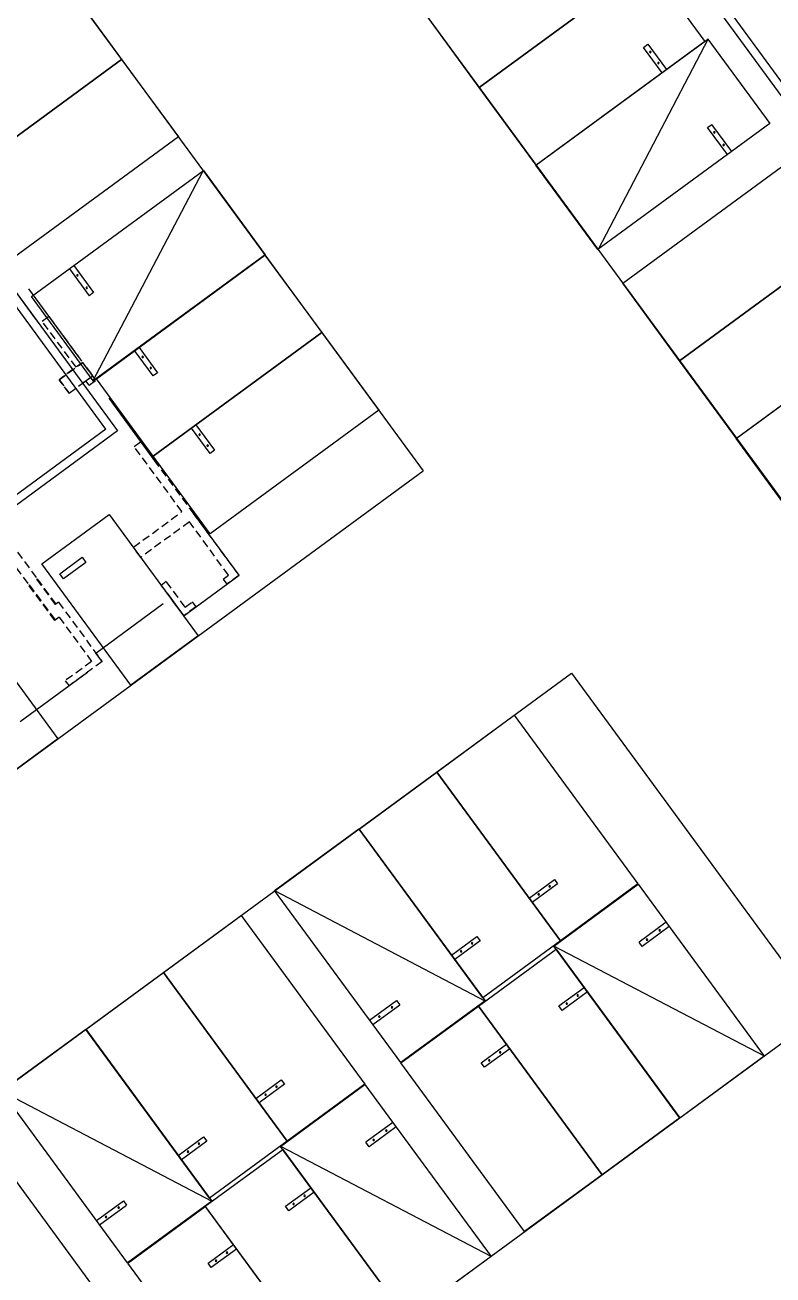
# Model space of a CAD drawing. Header units: millimetres. Extents: x 75184266 to 76346726, y -35077925 to -33679385.
# Drawn here: x 75345146 to 75363030, y -34543827 to -34513941 of the extents above; entities that cross this region are included whole.
import ezdxf

# ---------------------------------------------------------------- set-up
doc = ezdxf.new("R2010")
doc.units = ezdxf.units.MM
doc.header["$LTSCALE"] = 50
doc.header["$MEASUREMENT"] = 0
doc.linetypes.add('HIDDEN2', pattern=[0.1875, 0.125, -0.0625])
doc.linetypes.add('XR-지하3층$0$H', pattern=[1.3, 0.8, -0.5])
for name, color, linetype in [('XR-지하3층$0$A-주차', 9, 'CONTINUOUS'), ('XR-지하3층$0$일반주차', 8, 'CONTINUOUS'), ('XR-지하3층$0$확장형주차', 8, 'CONTINUOUS')]:
    doc.layers.add(name, color=color, linetype=linetype)
doc.layers.add('건축', color=8, linetype='CONTINUOUS', plot=False)
doc.layers.add('유도관제-주차면B2', color=7, linetype='CONTINUOUS', lineweight=100)

# ---------------------------------------------------------------- blocks, each defined once
blk = doc.blocks.new('XR-지하3층$0$일반형 주차')
at = {"layer": 'XR-지하3층$0$일반주차'}
for p, q in [((750, 3865), (0, 3865)), ((0, 3735), (750, 3735)), ((750, 3735), (750, 3865))]:
    blk.add_line(p, q, dxfattribs=at)
blk.add_lwpolyline([(2300, 5000), (0, 5000), (0, 0), (2300, 0)], close=True, dxfattribs=at)
for centre in [(238, 3800), (563, 3800)]:
    blk.add_circle(centre, 17.5, dxfattribs=at)
blk = doc.blocks.new('XR-지하3층$0$확장형 주차')
at = {"layer": 'XR-지하3층$0$확장형주차', "color": 7}
for p, q in [((0, 3965), (800, 3965)), ((800, 3835), (800, 3965)), ((0, 3835), (800, 3835))]:
    blk.add_line(p, q, dxfattribs=at)
blk.add_lwpolyline([(2500, 5100), (0, 0)], dxfattribs=at)
blk.add_lwpolyline([(2500, 5091), (0, 5091), (0, -9), (2500, -9)], close=True, dxfattribs=at)
for centre in [(238, 3900), (613, 3900)]:
    blk.add_circle(centre, 17.5, dxfattribs=at)
blk = doc.blocks.new('XR-지하3층$0$A$C73B52ADF')
at = {"layer": 'XR-지하3층$0$A-주차', "elevation": 0}
for points in [[(-2038, 2466), (-38, 2466), (-38, -1134), (-2038, -1134)], [(-1166, 2021), (-1166, 1871), (-1832, 1871), (-1832, 2021)]]:
    blk.add_lwpolyline(points, close=True, dxfattribs=at)

msp = doc.modelspace()

# ---------------------------------------------------------------- linework, layer by layer
at = {"layer": '건축'}
for p, q in [((75340241, -34504924), (75354668, -34524602)), ((75349152, -34506085), (75388645, -34559954)), ((75318296, -34551268), (75354668, -34524602)), ((75327085, -34552264), (75358215, -34529441)), ((75358215, -34529441), (75364187, -34537586)), ((75333056, -34560410), (75364187, -34537586))]:
    msp.add_line(p, q, dxfattribs=at)
at = {"layer": '건축', "ltscale": 0.5}
for p, q in [((75344607, -34519893, 0), (75347359, -34523645, 0)), ((75344607, -34519894, 0), (75345399, -34520972, 0)), ((75347078, -34523603, 0), (75344564, -34520173, 0)), ((75347078, -34523603, 0), (75340628, -34528335, 0)), ((75347359, -34523645), (75340746, -34528496, 0))]:
    msp.add_line(p, q, dxfattribs=at)
at = {"layer": '건축', "linetype": 'HIDDEN2', "ltscale": 30}
for p, q in [((75345556, -34521021, 0), (75345717, -34520902, 0)), ((75345963, -34522421, 0), (75346527, -34522007, 0)), ((75346200, -34522744, 0), (75346764, -34522330, 0)), ((75346616, -34522128, 0), (75346764, -34522330, 0)), ((75346680, -34522553, 0), (75346841, -34522434, 0)), ((75347756, -34524020, 0), (75347917, -34523902, 0)), ((75344303, -34525636, 0), (75345439, -34527184, 0)), ((75344101, -34525784, 0), (75345237, -34527332, 0)), ((75349884, -34527191, 0), (75350013, -34527096, 0)), ((75348399, -34527331, 0), (75348520, -34527242, 0)), ((75349884, -34527191, 0), (75349972, -34527312, 0)), ((75345947, -34527741, 0), (75346988, -34529160, 0)), ((75348541, -34527525, 0), (75348630, -34527646, 0)), ((75348973, -34527859, 0), (75349142, -34527735, 0)), ((75349142, -34527735, 0), (75349231, -34527856, 0)), ((75345963, -34528101, 0), (75346738, -34529158, 0)), ((75346738, -34529158, 0), (75346109, -34529619, 0)), ((75346988, -34529160, 0), (75346198, -34529740, 0)), ((75346109, -34529619, 0), (75346198, -34529740, 0))]:
    msp.add_line(p, q, dxfattribs=at)
at = {"layer": '건축', "ltscale": 0.5}
for points in [[(75359073, -34509965), (75382782, -34542305)], [(75359352, -34510008), (75382825, -34542025)]]:
    msp.add_lwpolyline(points, dxfattribs=at)
at = {"layer": '건축', "linetype": 'XR-지하3층$0$H', "ltscale": 50, "elevation": 0}
for points in [[(75348778, -34527847), (75348940, -34528069), (75350263, -34527099), (75343960, -34518508)], [(75339443, -34545910), (75335661, -34539019), (75334499, -34539657), (75333505, -34537847), (75333581, -34537806), (75336849, -34535408), (75337121, -34535779), (75342112, -34532117), (75342408, -34532520), (75346988, -34529160), (75346840, -34528959), (75348630, -34527646), (75348778, -34527847)]]:
    msp.add_lwpolyline(points, dxfattribs=at)
at = {"layer": '건축', "linetype": 'HIDDEN2', "ltscale": 30, "elevation": 0}
for points in [[(75346841, -34522434), (75345717, -34520902)], [(75346366, -34522125), (75345556, -34521021)], [(75346522, -34522507), (75346764, -34522330)], [(75346200, -34522744), (75345963, -34522421)], [(75346680, -34522553), (75346603, -34522448)], [(75348898, -34525576), (75347756, -34524020)], [(75349355, -34525861), (75347917, -34523902)], [(75349075, -34525818), (75347914, -34526670), (75347737, -34526428), (75348898, -34525576)], [(75350263, -34527099), (75349177, -34525619)], [(75350013, -34527096), (75349075, -34525818)], [(75350263, -34527099), (75349972, -34527312)], [(75345866, -34528172), (75345245, -34527326), (75345237, -34527332)], [(75345439, -34527184), (75345431, -34527190), (75345874, -34527794), (75345882, -34527789)], [(75348940, -34528069), (75348399, -34527331)], [(75348973, -34527859), (75348520, -34527242)], [(75345947, -34527741), (75345882, -34527789)], [(75349231, -34527856), (75348940, -34528069)], [(75345963, -34528101), (75345866, -34528172)]]:
    msp.add_lwpolyline(points, dxfattribs=at)
for points in [[(75346527, -34522007), (75345963, -34522421), (75346200, -34522744), (75346764, -34522330)], [(75345866, -34528172), (75345858, -34528178), (75345237, -34527332), (75345245, -34527326)], [(75345882, -34527789), (75345874, -34527794), (75345431, -34527190), (75345439, -34527184)]]:
    msp.add_lwpolyline(points, close=True, dxfattribs=at)

# ---------------------------------------------------------------- block references
at = {"layer": '유도관제-주차면B2', "xscale": -1}
for name, p, rotation in [('XR-지하3층$0$일반형 주차', (75356007, -34515436), 306.2469333594607), ('XR-지하3층$0$일반형 주차', (75344734, -34511053), 126.2469333594608), ('XR-지하3층$0$일반형 주차', (75357367, -34517291), 306.2469333594607), ('XR-지하3층$0$일반형 주차', (75346094, -34512908), 126.2469333594608), ('XR-지하3층$0$확장형 주차', (75358846, -34519307), 306.2469333594607), ('XR-지하3층$0$일반형 주차', (75347454, -34514763), 126.2469333594608), ('XR-지하3층$0$일반형 주차', (75360797, -34521969), 306.2469333594607), ('XR-지하3층$0$확장형 주차', (75349405, -34517425), 126.2469333594608), ('XR-지하3층$0$일반형 주차', (75362157, -34523824), 306.2469333594607), ('XR-지하3층$0$일반형 주차', (75350884, -34519441), 126.2469333594608), ('XR-지하3층$0$확장형 주차', (75363635, -34525840), 306.2469333594607), ('XR-지하3층$0$일반형 주차', (75352244, -34521296), 126.2469333594608), ('XR-지하3층$0$일반형 주차', (75345934, -34531005), 36.24693336340453), ('XR-지하3층$0$일반형 주차', (75354990, -34531805), 216.2469333634046), ('XR-지하3층$0$일반형 주차', (75353135, -34533165), 216.2469333634046), ('XR-지하3층$0$확장형 주차', (75351119, -34534644), 216.2469333634046), ('XR-지하3층$0$확장형 주차', (75362817, -34538591), 36.24693336340453), ('XR-지하3층$0$일반형 주차', (75348458, -34536595), 216.2469333634046), ('XR-지하3층$0$일반형 주차', (75360801, -34540069), 36.24693336340453), ('XR-지하3층$0$일반형 주차', (75346603, -34537955), 216.2469333634046), ('XR-지하3층$0$일반형 주차', (75358946, -34541429), 36.24693336340453), ('XR-지하3층$0$확장형 주차', (75344586, -34539433), 216.2469333634046), ('XR-지하3층$0$확장형 주차', (75356284, -34543380), 36.24693336340453), ('XR-지하3층$0$일반형 주차', (75341925, -34541384), 216.2469333634046), ('XR-지하3층$0$일반형 주차', (75354268, -34544858), 36.24693336340453), ('XR-지하3층$0$일반형 주차', (75352413, -34546218), 36.24693336340453)]:
    msp.add_blockref(name, p, dxfattribs=dict(at, rotation=rotation))
at = {"layer": '유도관제-주차면B2', "rotation": 36.24693336002233}
msp.add_blockref('XR-지하3층$0$A$C73B52ADF', (75348649, -34527608, 0), dxfattribs=at)

doc.saveas('drawing.dxf')
